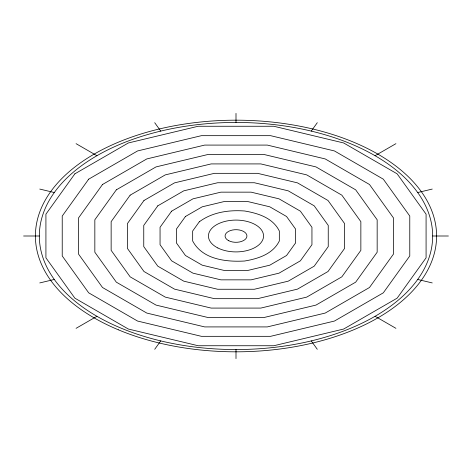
<?xml version="1.0" encoding="UTF-8"?>
<svg xmlns="http://www.w3.org/2000/svg" width="472" height="472" viewBox="0 0 472 472"><rect width="100%" height="100%" fill="white"/><g stroke="black" fill="none" stroke-linecap="round" stroke-linejoin="round"><path stroke-width="0.71" d="M154.716 349.292L160.74 340.902M311.26 131.098L317.284 122.708M76.075 328.329L96.937 316.287M375.063 155.713L395.925 143.671M39.766 282.929L54.304 279.453M417.696 192.547L432.234 189.071M23.6 236L39.335 236M432.665 236A196.665 113.545 0 0 0 137.665 137.665A196.665 113.545 0 0 0 137.665 334.335A196.665 113.545 0 0 0 432.665 236L448.4 236M39.766 189.071L54.304 192.547M417.696 279.453L432.234 282.929M76.075 143.671L96.937 155.713M375.063 316.287L395.925 328.329M154.716 122.708L160.74 131.098M311.26 340.902L317.284 349.292M236 113.374L236 122.454M236 349.546L236 358.626M74.859 173.838L45.92 214.17L45.92 257.83L74.859 298.162L128.331 329.031L198.193 345.74L273.807 345.74L343.669 329.031L397.141 298.162L426.08 257.83L426.08 214.17L397.141 173.838L343.669 142.969L273.807 126.26L198.193 126.26L128.331 142.969L74.859 173.838M88.683 179.171L62.227 216.046L62.227 255.954L88.683 292.829L137.564 321.054L201.432 336.329L270.568 336.329L334.436 321.054L383.317 292.829L409.773 255.954L409.773 216.046L383.317 179.171L334.436 150.946L270.568 135.67L201.432 135.67L137.564 150.946L88.683 179.171M102.507 184.499L78.535 217.917L78.535 254.083L102.507 287.501L146.804 313.072L204.677 326.913L267.323 326.913L325.196 313.072L369.493 287.501L393.465 254.083L393.465 217.917L369.493 184.499L325.196 158.928L267.323 145.087L204.677 145.087L146.804 158.928L102.507 184.499M116.33 189.832L94.837 219.787L94.837 252.213L116.33 282.167L156.037 305.095L207.922 317.497L264.078 317.497L315.963 305.095L355.67 282.167L377.163 252.213L377.163 219.787L355.67 189.832L315.963 166.905L264.078 154.503L207.922 154.503L156.037 166.905L116.33 189.832M130.148 195.166L111.144 221.663L111.144 250.337L130.148 276.834L165.277 297.112L211.167 308.086L260.833 308.086L306.723 297.112L341.852 276.834L360.856 250.337L360.856 221.663L341.852 195.166L306.723 174.888L260.833 163.914L211.167 163.914L165.277 174.888L130.148 195.166M143.972 200.5L127.446 223.533L127.446 248.467L143.972 271.5L174.51 289.13L214.406 298.67L257.594 298.67L297.49 289.13L328.028 271.5L344.554 248.467L344.554 223.533L328.028 200.5L297.49 182.87L257.594 173.33L214.406 173.33L174.51 182.87L143.972 200.5M157.795 205.833L143.754 225.404L143.754 246.596L157.795 266.167L183.744 281.153L217.651 289.259L254.349 289.259L288.256 281.153L314.204 266.167L328.246 246.596L328.246 225.404L314.204 205.833L288.256 190.847L254.349 182.741L217.651 182.741L183.744 190.847L157.795 205.833M171.619 211.161L160.055 227.28L160.055 244.72L171.619 260.839L192.983 273.17L220.896 279.843L251.104 279.843L279.017 273.17L300.381 260.839L311.945 244.72L311.945 227.28L300.381 211.161L279.017 198.83L251.104 192.157L220.896 192.157L192.983 198.83L171.619 211.161M185.443 216.495L176.363 229.15L176.363 242.85L185.443 255.505L202.217 265.187L224.135 270.432L247.865 270.432L269.783 265.187L286.557 255.505L295.637 242.85L295.637 229.15L286.557 216.495L269.783 206.813L247.865 201.568L224.135 201.568L202.217 206.813L185.443 216.495M199.267 221.828L192.665 231.026L192.665 240.974C202.37 259.399 225.929 262.09 244.62 261.016C258.06 258.75 272.887 254.137 279.335 240.974L279.335 231.026C272.887 217.863 258.06 213.25 244.62 210.984C228.802 209.833 212.276 212.135 199.267 221.828M228.79 240.744A10.933 6.313 0 0 0 246.72 237.233A10.933 6.313 0 0 0 232.484 230.023A10.933 6.313 0 0 0 228.79 240.744M217.828 247.959A27.559 15.912 0 0 0 263.028 239.103A27.559 15.912 0 0 0 227.144 220.931A27.559 15.912 0 0 0 217.828 247.959M118.295 329.781A200.6 115.817 0 0 0 435.526 247.959A200.6 115.817 0 0 0 154.179 130.254A200.6 115.817 0 0 0 118.295 329.781"/></g></svg>
